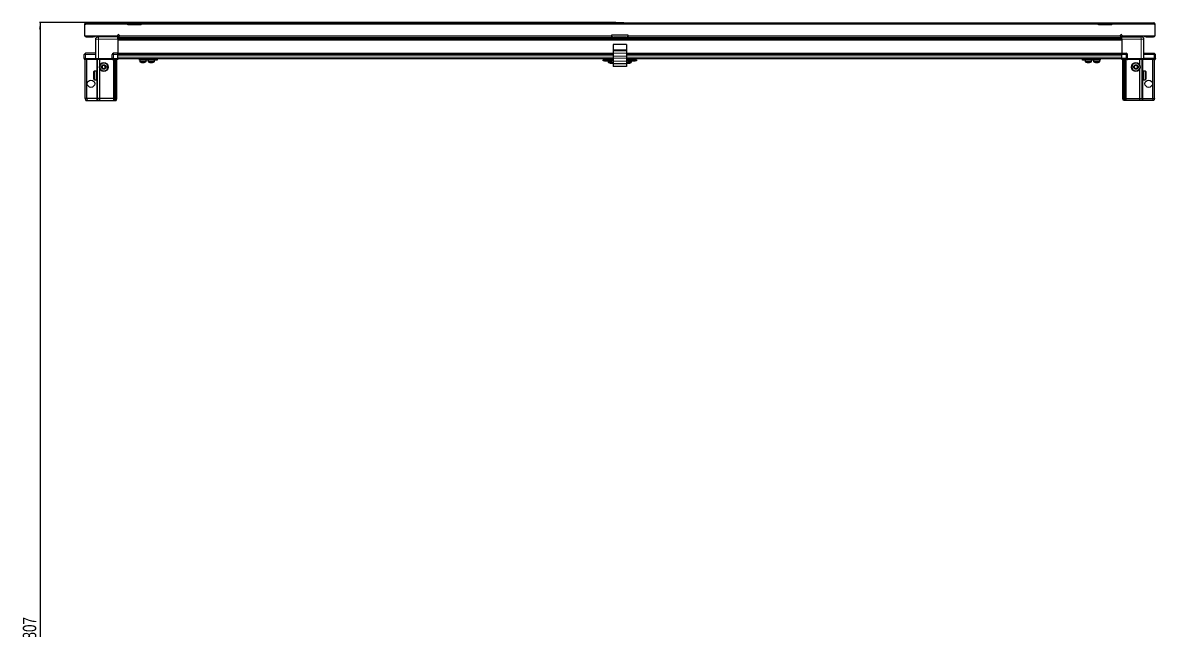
# Model space of a CAD drawing. Header units: millimetres. Extents: x 1132 to 6862, y -937 to 1933.
# Drawn here: x 1220 to 2912, y -30 to 877 of the extents above; entities that cross this region are included whole.
import ezdxf

# ---------------------------------------------------------------- set-up
doc = ezdxf.new("R2010")
doc.units = ezdxf.units.MM
doc.layers.add('FORMAT', color=7, linetype='Continuous')
doc.styles.add('SLDTEXTSTYLE0', font='TXT', dxfattribs={"width": 0.75})
doc.dimstyles.new('SLDDIMSTYLE0', dxfattribs={"dimtxt": 20, "dimasz": 10, "dimexe": 0, "dimexo": 0.0625, "dimgap": 5, "dimtad": 2, "dimdec": 1, "dimrnd": 1e-09, "dimzin": 12, "dimdsep": 46, "dimtxsty": 'SLDTEXTSTYLE0', "dimsah": 1, "dimcen": 0.09, "dimadec": 0, "dimazin": 3, "dimtfac": 1, "dimtofl": 0, "dimtmove": 0, "dimatfit": 3, "dimfxl": 0, "dimfrac": 2, "dimtolj": 1, "dimtzin": 12, "dimarcsym": 0})

# ---------------------------------------------------------------- blocks, each defined once
blk = doc.blocks.new('_D_9')
at = {"layer": 'FORMAT'}
for p, q in [((2106.7, 877), (1245.5, 877)), ((1246.5, 877), (1246.5, -930)), ((1315.1, -930), (1245.5, -930))]:
    blk.add_line(p, q, dxfattribs=at)
for points in [[(1246.5, 877), (1244.9, 867), (1248, 867)], [(1246.5, -930), (1248, -920), (1244.9, -920)]]:
    blk.add_solid(points, dxfattribs=at)
at = {"layer": 'FORMAT', "insert": (1220.7, -56.1), "char_height": 20, "attachment_point": 1, "rotation": 90, "style": 'SLDTEXTSTYLE0'}
blk.add_mtext('1807', dxfattribs=at)

msp = doc.modelspace()

# ---------------------------------------------------------------- linework, layer by layer
at = {"color": 7, "linetype": 'Continuous', "lineweight": 25}
for p, q in [((1313.99, 874.58), (1312.99, 874.58)), ((1312.99, 874.58), (1312.99, 873.68)), ((1312.99, 873.68), (1312.99, 857.18)), ((1313.99, 873.68), (1312.99, 873.68)), ((1313.99, 874.58), (1313.99, 873.68)), ((1314.59, 876.68), (1377.49, 876.68)), ((1377.49, 874.58), (1377.49, 876.68)), ((1377.49, 876.68), (1387.49, 876.68)), ((1387.49, 875.18), (1377.49, 875.18)), ((1377.49, 873.68), (1377.49, 874.58)), ((1397.49, 873.68), (1377.49, 873.68)), ((1387.49, 876.68), (1397.49, 876.68)), ((1397.49, 875.18), (1387.49, 875.18)), ((1397.49, 876.68), (1397.49, 874.58)), ((1397.49, 876.68), (2827.49, 876.68)), ((1397.49, 873.68), (1397.49, 874.58)), ((2106.7, 876.98), (2106.7, 876.68)), ((2106.7, 876.98), (2118.27, 876.98)), ((2118.27, 876.68), (2118.27, 876.98)), ((2827.49, 874.58), (2827.49, 876.68)), ((2827.49, 876.68), (2837.49, 876.68)), ((2837.49, 875.18), (2827.49, 875.18)), ((2827.49, 873.68), (2827.49, 874.58)), ((2847.49, 873.68), (2827.49, 873.68)), ((2837.49, 876.68), (2847.49, 876.68)), ((2847.49, 875.18), (2837.49, 875.18)), ((2847.49, 876.68), (2910.39, 876.68)), ((2847.49, 876.68), (2847.49, 874.58)), ((2847.49, 873.68), (2847.49, 874.58)), ((2910.99, 874.58), (2910.99, 873.68)), ((2910.99, 874.58), (2911.99, 874.58)), ((2911.99, 873.68), (2910.99, 873.68)), ((2911.99, 873.68), (2911.99, 874.58)), ((2911.99, 857.18), (2911.99, 873.68)), ((1312.99, 857.18), (1362.49, 857.18)), ((1315.09, 855.68), (1325.99, 855.68)), ((1327.99, 855.68), (1325.99, 855.68)), ((1327.99, 857.18), (1327.99, 855.68)), ((1329.49, 823.18), (1329.49, 852.18)), ((1333.24, 857.18), (1333.24, 855.68)), ((1362.49, 855.68), (1333.49, 855.68)), ((1359.74, 855.68), (1359.74, 857.18)), ((1362.49, 857.18), (1362.49, 858.03)), ((1362.49, 857.18), (1362.49, 855.68)), ((1362.49, 855.03), (1386.37, 855.03)), ((2862.49, 853.24), (1362.49, 853.24)), ((2862.49, 853.2), (1362.49, 853.2)), ((1362.49, 852.18), (1362.49, 831.18)), ((1364.49, 858.03), (1364.49, 857.28)), ((1364.49, 855.18), (1364.49, 857.28)), ((1364.49, 855.18), (2099.99, 855.18)), ((1380.99, 855.18), (1380.99, 855.03)), ((1381.15, 855.18), (1381.15, 855.03)), ((1381.36, 855.18), (1381.36, 855.03)), ((1381.91, 855.18), (1381.91, 855.03)), ((1382.32, 855.18), (1382.32, 855.03)), ((1383.21, 855.18), (1383.21, 855.03)), ((1383.79, 855.18), (1383.79, 855.03)), ((1384.93, 855.18), (1384.93, 855.03)), ((1385.63, 855.18), (1385.63, 855.03)), ((1386.37, 855.03), (1386.91, 855.03)), ((1386.91, 855.18), (1386.91, 855.03)), ((1386.91, 855.03), (1387.64, 855.03)), ((1386.91, 855.03), (1386.91, 855.03)), ((1387.09, 855.18), (1387.09, 855.03)), ((1387.59, 855.18), (1387.59, 855.03)), ((1387.64, 855.18), (1387.64, 855.03)), ((1387.64, 855.03), (1388.61, 855.03)), ((1387.64, 855.03), (1387.64, 855.03)), ((1388.61, 855.03), (2836.37, 855.03)), ((1388.93, 855.18), (1388.93, 855.03)), ((1388.95, 855.18), (1388.95, 855.03)), ((1389.64, 855.18), (1389.64, 855.03)), ((1390.82, 855.18), (1390.82, 855.03)), ((1391.43, 855.18), (1391.43, 855.03)), ((1392.38, 855.18), (1392.38, 855.03)), ((1392.84, 855.18), (1392.84, 855.03)), ((1393.47, 855.18), (1393.47, 855.03)), ((1393.72, 855.18), (1393.72, 855.03)), ((1393.96, 855.18), (1393.96, 855.03)), ((1393.99, 855.18), (1393.99, 855.03)), ((2124.99, 858.18), (2099.99, 858.18)), ((2099.99, 858.18), (2099.99, 857.28)), ((2099.99, 857.28), (2099.99, 855.18)), ((2121.99, 855.18), (2102.99, 855.18)), ((2124.99, 857.28), (2124.99, 858.18)), ((2124.99, 855.18), (2124.99, 857.28)), ((2124.99, 855.18), (2860.49, 855.18)), ((2830.99, 855.18), (2830.99, 855.03)), ((2831.1, 855.18), (2831.1, 855.03)), ((2831.28, 855.18), (2831.28, 855.03)), ((2831.79, 855.18), (2831.79, 855.03)), ((2832.18, 855.18), (2832.18, 855.03)), ((2833.04, 855.18), (2833.04, 855.03)), ((2833.6, 855.18), (2833.6, 855.03)), ((2834.72, 855.18), (2834.72, 855.03)), ((2835.4, 855.18), (2835.4, 855.03)), ((2836.37, 855.03), (2836.67, 855.03)), ((2836.67, 855.18), (2836.67, 855.03)), ((2836.67, 855.03), (2837.41, 855.03)), ((2836.67, 855.03), (2836.67, 855.03)), ((2836.93, 855.18), (2836.93, 855.03)), ((2837.41, 855.18), (2837.41, 855.03)), ((2837.41, 855.03), (2838.7, 855.03)), ((2838.61, 855.03), (2862.49, 855.03)), ((2838.7, 855.18), (2838.7, 855.03)), ((2838.79, 855.18), (2838.79, 855.03)), ((2839.42, 855.18), (2839.42, 855.03)), ((2840.62, 855.18), (2840.62, 855.03)), ((2841.24, 855.18), (2841.24, 855.03)), ((2842.22, 855.18), (2842.22, 855.03)), ((2842.7, 855.18), (2842.7, 855.03)), ((2843.37, 855.18), (2843.37, 855.03)), ((2843.64, 855.18), (2843.64, 855.03)), ((2843.94, 855.18), (2843.94, 855.03)), ((2843.99, 855.03), (2843.99, 855.18)), ((2843.99, 855.18), (2843.99, 855.03)), ((2860.49, 857.28), (2860.49, 858.03)), ((2860.49, 857.28), (2860.49, 855.18)), ((2862.49, 858.03), (2862.49, 857.18)), ((2862.49, 857.18), (2911.99, 857.18)), ((2862.49, 857.18), (2862.49, 855.68)), ((2862.49, 855.68), (2891.49, 855.68)), ((2862.49, 852.18), (2862.49, 831.18)), ((2865.24, 857.18), (2865.24, 855.68)), ((2891.74, 855.68), (2891.74, 857.18)), ((2895.49, 823.18), (2895.49, 852.18)), ((2896.99, 855.68), (2896.99, 857.18)), ((2898.99, 855.68), (2896.99, 855.68)), ((2898.99, 855.68), (2909.89, 855.68)), ((1312.49, 823.18), (1312.49, 829.18)), ((1329.49, 831.18), (1314.49, 831.18)), ((1353.99, 823.18), (1353.99, 829.18)), ((1362.49, 831.18), (1355.99, 831.18)), ((1362.49, 829.18), (1362.49, 831.18)), ((1362.49, 830.53), (2102.49, 830.53)), ((1362.49, 823.18), (1362.49, 829.18)), ((2122.49, 844.13), (2102.49, 844.13)), ((2102.49, 844.13), (2102.49, 836.4)), ((2102.49, 836.4), (2102.49, 834.96)), ((2102.49, 834.96), (2102.49, 831.19)), ((2102.49, 831.19), (2102.49, 826.86)), ((2122.49, 844.13), (2122.49, 836.4)), ((2122.49, 836.4), (2122.49, 834.96)), ((2122.49, 834.96), (2122.49, 831.19)), ((2122.49, 831.19), (2122.49, 826.86)), ((2122.49, 830.53), (2862.49, 830.53)), ((2862.49, 831.18), (2868.99, 831.18)), ((2862.49, 829.18), (2862.49, 831.18)), ((2862.49, 823.18), (2862.49, 829.18)), ((2870.99, 823.18), (2870.99, 829.18)), ((2895.49, 831.18), (2910.49, 831.18)), ((2912.49, 823.18), (2912.49, 829.18)), ((1312.49, 823.18), (1312.49, 822.85)), ((1312.49, 823.18), (1312.49, 823.18)), ((1312.49, 823.18), (1312.49, 822.85)), ((1314.49, 823.18), (1312.49, 823.18)), ((1312.49, 822.85), (1312.99, 821.98)), ((1312.49, 822.85), (1312.99, 821.98)), ((1312.99, 821.98), (1314.49, 821.98)), ((1313.99, 763.68), (1313.99, 821.98)), ((1314.49, 823.18), (1329.29, 823.18)), ((1329.29, 821.98), (1314.49, 821.98)), ((1316.49, 763.68), (1316.49, 821.98)), ((1329.29, 823.18), (1329.49, 823.18)), ((1329.49, 821.98), (1329.29, 821.98)), ((1329.49, 823.18), (1329.49, 821.98)), ((1329.49, 823.18), (1333.49, 823.18)), ((1333.49, 821.98), (1329.49, 821.98)), ((1331.99, 763.68), (1331.99, 821.98)), ((1333.49, 823.18), (1353.79, 823.18)), ((1353.79, 821.98), (1333.49, 821.98)), ((1335.49, 813.18), (1335.49, 821.98)), ((1353.79, 823.18), (1353.99, 823.18)), ((1353.99, 821.98), (1353.79, 821.98)), ((1353.99, 823.18), (1353.99, 821.98)), ((1355.99, 823.18), (1353.99, 823.18)), ((1353.99, 823.18), (1355.99, 823.18)), ((1353.99, 821.98), (1354.67, 821.98)), ((1362.49, 821.98), (1354.67, 821.98)), ((1355.99, 823.18), (1362.49, 823.18)), ((1355.99, 822.85), (1362.49, 822.85)), ((1356.99, 763.68), (1356.99, 821.98)), ((1357.99, 763.68), (1357.99, 821.98)), ((1359.49, 763.68), (1359.49, 821.98)), ((1360.99, 763.68), (1360.99, 821.98)), ((1362.49, 823.33), (2102.49, 823.33)), ((1362.49, 823.18), (1362.49, 822.85)), ((1362.49, 822.85), (1362.49, 821.98)), ((1394.94, 820.83), (1394.94, 823.33)), ((1397.94, 820.83), (1394.94, 820.83)), ((1395.29, 820.83), (1395.29, 818.92)), ((1397.94, 823.33), (1397.94, 820.83)), ((1418.14, 820.83), (1397.94, 820.83)), ((1404.79, 818.92), (1404.79, 820.83)), ((1407.74, 820.83), (1407.74, 818.92)), ((1407.79, 820.83), (1407.79, 818.92)), ((1417.29, 818.92), (1417.29, 820.83)), ((1418.14, 820.83), (1418.14, 823.33)), ((1421.14, 820.83), (1418.14, 820.83)), ((1421.14, 823.33), (1421.14, 820.83)), ((2087.49, 819.83), (2087.49, 821.33)), ((2087.49, 821.33), (2089.49, 821.33)), ((2089.49, 819.83), (2087.49, 819.83)), ((2089.49, 821.33), (2089.49, 819.83)), ((2089.49, 821.33), (2100.74, 821.33)), ((2089.49, 819.83), (2100.74, 819.83)), ((2095.24, 819.83), (2095.24, 817.92)), ((2097.49, 823.33), (2097.49, 821.33)), ((2100.74, 819.83), (2100.74, 821.33)), ((2100.74, 821.33), (2102.49, 821.33)), ((2102.49, 819.83), (2100.74, 819.83)), ((2102.49, 826.86), (2102.49, 823.64)), ((2102.49, 823.64), (2102.49, 819.31)), ((2102.49, 819.31), (2102.49, 815.33)), ((2122.49, 815.33), (2102.49, 815.33)), ((2102.49, 815.33), (2102.49, 811.33)), ((2122.49, 826.86), (2122.49, 823.64)), ((2122.49, 823.64), (2122.49, 819.31)), ((2122.49, 823.33), (2862.49, 823.33)), ((2122.49, 821.33), (2124.24, 821.33)), ((2124.24, 819.83), (2122.49, 819.83)), ((2122.49, 819.31), (2122.49, 815.33)), ((2122.49, 816.53), (2122.74, 816.45)), ((2122.49, 815.33), (2122.49, 811.33)), ((2124.24, 821.33), (2124.24, 819.83)), ((2124.24, 821.33), (2135.49, 821.33)), ((2124.24, 819.83), (2135.49, 819.83)), ((2127.49, 821.33), (2127.49, 823.33)), ((2129.74, 817.92), (2129.74, 819.83)), ((2135.49, 819.83), (2135.49, 821.33)), ((2135.49, 821.33), (2137.49, 821.33)), ((2137.49, 819.83), (2135.49, 819.83)), ((2137.49, 821.33), (2137.49, 819.83)), ((2803.84, 820.83), (2803.84, 823.33)), ((2806.84, 820.83), (2803.84, 820.83)), ((2806.84, 823.33), (2806.84, 820.83)), ((2827.04, 820.83), (2806.84, 820.83)), ((2807.69, 820.83), (2807.69, 818.92)), ((2817.19, 818.92), (2817.19, 820.83)), ((2817.24, 818.92), (2817.24, 820.83)), ((2820.19, 820.83), (2820.19, 818.92)), ((2827.04, 820.83), (2827.04, 823.33)), ((2830.04, 820.83), (2827.04, 820.83)), ((2829.69, 818.92), (2829.69, 820.83)), ((2830.04, 823.33), (2830.04, 820.83)), ((2862.49, 823.18), (2868.99, 823.18)), ((2862.49, 823.18), (2862.49, 822.85)), ((2862.49, 823.18), (2862.49, 823.18)), ((2868.99, 823.18), (2862.49, 823.18)), ((2862.49, 821.98), (2862.49, 822.85)), ((2862.49, 822.85), (2862.49, 822.85)), ((2862.49, 822.85), (2868.99, 822.85)), ((2870.31, 821.98), (2862.49, 821.98)), ((2863.99, 763.68), (2863.99, 821.98)), ((2865.49, 763.68), (2865.49, 821.98)), ((2866.99, 763.68), (2866.99, 821.98)), ((2867.99, 763.68), (2867.99, 821.98)), ((2870.99, 823.18), (2868.99, 823.18)), ((2870.31, 821.98), (2870.99, 821.98)), ((2870.99, 823.18), (2870.99, 821.98)), ((2870.99, 823.18), (2871.19, 823.18)), ((2871.19, 821.98), (2870.99, 821.98)), ((2871.19, 823.18), (2891.49, 823.18)), ((2891.49, 821.98), (2871.19, 821.98)), ((2889.49, 813.18), (2889.49, 821.98)), ((2891.49, 823.18), (2895.49, 823.18)), ((2895.49, 821.98), (2891.49, 821.98)), ((2892.99, 763.68), (2892.99, 821.98)), ((2895.49, 823.18), (2895.49, 821.98)), ((2895.49, 823.18), (2895.69, 823.18)), ((2895.69, 821.98), (2895.49, 821.98)), ((2895.69, 823.18), (2910.49, 823.18)), ((2910.49, 823.18), (2895.69, 823.18)), ((2910.49, 821.98), (2895.69, 821.98)), ((2908.49, 763.68), (2908.49, 821.98)), ((2912.49, 823.18), (2910.49, 823.18)), ((2910.49, 821.98), (2911.99, 821.98)), ((2910.99, 763.68), (2910.99, 821.98)), ((2911.99, 821.98), (2912.49, 822.85)), ((2912.49, 823.18), (2912.49, 822.85)), ((1326.79, 792.48), (1326.79, 803.88)), ((1330.49, 804.68), (1327.59, 804.68)), ((1329.99, 804.59), (1330.49, 804.59)), ((1329.99, 804.59), (1329.99, 804.42)), ((1329.99, 804.42), (1330.49, 804.42)), ((1329.99, 803.93), (1330.49, 803.93)), ((1329.99, 803.93), (1329.99, 803.55)), ((1329.99, 803.55), (1330.49, 803.55)), ((1329.99, 802.72), (1330.49, 802.72)), ((1329.99, 802.72), (1329.99, 802.16)), ((1329.99, 802.16), (1330.49, 802.16)), ((1329.99, 801.06), (1330.49, 801.06)), ((1329.99, 801.06), (1329.99, 800.38)), ((1329.99, 800.38), (1330.49, 800.38)), ((1329.99, 799.11), (1330.49, 799.11)), ((1329.99, 799.11), (1329.99, 798.38)), ((1329.99, 798.81), (1330.49, 798.81)), ((1329.99, 798.38), (1330.49, 798.38)), ((1329.99, 797.08), (1330.49, 797.08)), ((1329.99, 797.08), (1329.99, 796.36)), ((1329.99, 796.95), (1330.49, 796.95)), ((1329.99, 796.36), (1330.49, 796.36)), ((1330.49, 804.59), (1330.49, 804.68)), ((1330.49, 804.42), (1330.49, 804.59)), ((1330.49, 803.93), (1330.49, 804.42)), ((1330.49, 803.55), (1330.49, 803.93)), ((1330.49, 802.72), (1330.49, 803.55)), ((1330.49, 802.16), (1330.49, 802.72)), ((1330.59, 802.58), (1330.49, 802.58)), ((1330.49, 801.06), (1330.49, 802.16)), ((1330.49, 800.38), (1330.49, 801.06)), ((1330.49, 799.11), (1330.49, 800.38)), ((1330.49, 798.81), (1330.49, 799.11)), ((1330.49, 797.08), (1330.49, 798.38)), ((1330.49, 796.36), (1330.49, 796.95)), ((1330.49, 795.15), (1330.49, 796.36)), ((1330.59, 801.07), (1330.59, 802.58)), ((1330.59, 793.78), (1330.59, 801.07)), ((1331.47, 801.49), (1330.99, 802.18)), ((1330.99, 794.18), (1330.99, 802.18)), ((1331.96, 802.18), (1331.47, 801.49)), ((1331.47, 794.87), (1331.47, 801.49)), ((1331.99, 802.18), (1331.96, 802.18)), ((1331.96, 794.18), (1331.96, 802.18)), ((1335.49, 763.68), (1335.49, 808.18)), ((2122.49, 811.33), (2102.49, 811.33)), ((2889.49, 763.68), (2889.49, 808.18)), ((2893.02, 802.18), (2892.99, 802.18)), ((2893.5, 801.49), (2893.02, 802.18)), ((2893.02, 802.18), (2893.02, 801.14)), ((2893.02, 801.14), (2893.02, 794.18)), ((2893.99, 802.18), (2893.5, 801.49)), ((2893.5, 801.49), (2893.5, 800.63)), ((2893.5, 800.63), (2893.5, 794.87)), ((2893.99, 802.18), (2893.99, 801.14)), ((2893.99, 801.14), (2893.99, 794.18)), ((2894.49, 802.58), (2894.39, 802.58)), ((2894.39, 802.58), (2894.39, 793.78)), ((2897.39, 804.68), (2894.49, 804.68)), ((2894.49, 804.68), (2894.49, 804.67)), ((2894.99, 804.67), (2894.49, 804.67)), ((2894.49, 804.67), (2894.49, 804.59)), ((2894.49, 804.59), (2894.49, 804.25)), ((2894.99, 804.59), (2894.49, 804.59)), ((2894.99, 804.25), (2894.49, 804.25)), ((2894.49, 804.25), (2894.49, 803.94)), ((2894.49, 803.94), (2894.49, 803.23)), ((2894.99, 803.94), (2894.49, 803.94)), ((2894.99, 803.23), (2894.49, 803.23)), ((2894.49, 803.23), (2894.49, 802.73)), ((2894.49, 802.73), (2894.49, 801.71)), ((2894.99, 802.73), (2894.49, 802.73)), ((2894.99, 801.71), (2894.49, 801.71)), ((2894.49, 801.71), (2894.49, 801.07)), ((2894.49, 801.07), (2894.49, 799.86)), ((2894.99, 801.07), (2894.49, 801.07)), ((2894.99, 799.86), (2894.49, 799.86)), ((2894.49, 799.86), (2894.49, 799.31)), ((2894.99, 799.31), (2894.49, 799.31)), ((2894.49, 799.13), (2894.49, 797.83)), ((2894.99, 799.13), (2894.49, 799.13)), ((2894.99, 797.83), (2894.49, 797.83)), ((2894.99, 797.45), (2894.49, 797.45)), ((2894.49, 797.45), (2894.49, 797.1)), ((2894.99, 797.1), (2894.49, 797.1)), ((2894.49, 797.1), (2894.49, 795.84)), ((2894.99, 795.84), (2894.49, 795.84)), ((2894.49, 795.84), (2894.49, 795.17)), ((2894.99, 804.59), (2894.99, 804.67)), ((2894.99, 803.94), (2894.99, 804.25)), ((2894.99, 802.73), (2894.99, 803.23)), ((2894.99, 801.07), (2894.99, 801.71)), ((2894.99, 799.13), (2894.99, 799.86)), ((2894.99, 797.1), (2894.99, 797.83)), ((2894.99, 795.17), (2894.99, 795.84)), ((2898.19, 803.88), (2898.19, 802.39)), ((2898.19, 802.39), (2898.19, 792.48)), ((1327.59, 791.68), (1330.49, 791.68)), ((1329.99, 795.15), (1330.49, 795.15)), ((1329.99, 795.15), (1329.99, 794.52)), ((1329.99, 794.52), (1330.49, 794.52)), ((1329.99, 793.52), (1330.49, 793.52)), ((1329.99, 793.52), (1329.99, 793.04)), ((1329.99, 793.04), (1330.49, 793.04)), ((1329.99, 792.35), (1330.49, 792.35)), ((1329.99, 792.35), (1329.99, 792.06)), ((1329.99, 792.06), (1330.49, 792.06)), ((1329.99, 791.75), (1330.49, 791.75)), ((1329.99, 791.75), (1329.99, 791.68)), ((1329.99, 791.68), (1330.49, 791.68)), ((1330.49, 794.52), (1330.49, 795.15)), ((1330.49, 793.52), (1330.49, 794.52)), ((1330.49, 793.78), (1330.59, 793.78)), ((1330.49, 793.04), (1330.49, 793.52)), ((1330.49, 792.35), (1330.49, 793.04)), ((1330.49, 792.06), (1330.49, 792.35)), ((1330.49, 791.75), (1330.49, 792.06)), ((1330.49, 791.68), (1330.49, 791.75)), ((1330.49, 791.68), (1330.49, 791.68)), ((1330.99, 794.18), (1331.47, 794.87)), ((1331.47, 794.87), (1331.96, 794.18)), ((1331.96, 794.18), (1331.99, 794.18)), ((2892.99, 794.18), (2893.02, 794.18)), ((2893.02, 794.18), (2893.5, 794.87)), ((2893.5, 794.87), (2893.99, 794.18)), ((2894.39, 793.78), (2894.49, 793.78)), ((2894.49, 795.17), (2894.49, 794.08)), ((2894.99, 795.17), (2894.49, 795.17)), ((2894.99, 794.08), (2894.49, 794.08)), ((2894.49, 794.08), (2894.49, 793.54)), ((2894.49, 793.54), (2894.49, 792.72)), ((2894.99, 793.54), (2894.49, 793.54)), ((2894.99, 792.72), (2894.49, 792.72)), ((2894.49, 792.72), (2894.49, 792.36)), ((2894.49, 792.36), (2894.49, 791.9)), ((2894.99, 792.36), (2894.49, 792.36)), ((2894.99, 791.9), (2894.49, 791.9)), ((2894.49, 791.9), (2894.49, 791.75)), ((2894.49, 791.75), (2894.49, 791.68)), ((2894.99, 791.75), (2894.49, 791.75)), ((2894.49, 791.68), (2897.39, 791.68)), ((2894.99, 793.54), (2894.99, 794.08)), ((2894.99, 792.36), (2894.99, 792.72)), ((2894.99, 791.75), (2894.99, 791.9)), ((1313.99, 763.68), (1314.79, 760.68)), ((1316.49, 763.68), (1313.99, 763.68)), ((1330.99, 763.68), (1316.49, 763.68)), ((1316.49, 763.68), (1316.64, 760.68)), ((1331.99, 763.68), (1330.99, 763.68)), ((1335.49, 763.68), (1331.99, 763.68)), ((1331.99, 763.68), (1332.79, 760.68)), ((1355.99, 763.68), (1335.49, 763.68)), ((1335.82, 760.68), (1335.49, 763.68)), ((1356.99, 763.68), (1355.99, 763.68)), ((1357.99, 763.68), (1356.99, 763.68)), ((1357.79, 760.68), (1356.99, 763.68)), ((1359.49, 763.68), (1357.99, 763.68)), ((1358.53, 760.68), (1357.99, 763.68)), ((1359.03, 760.68), (1359.49, 763.68)), ((1360.99, 763.68), (1359.49, 763.68)), ((1360.18, 760.68), (1360.99, 763.68)), ((2863.99, 763.68), (2865.49, 763.68)), ((2864.79, 760.68), (2863.99, 763.68)), ((2865.49, 763.68), (2866.99, 763.68)), ((2865.94, 760.68), (2865.49, 763.68)), ((2866.44, 760.68), (2866.99, 763.68)), ((2866.99, 763.68), (2867.99, 763.68)), ((2867.18, 760.68), (2867.99, 763.68)), ((2867.99, 763.68), (2868.99, 763.68)), ((2868.99, 763.68), (2889.49, 763.68)), ((2889.16, 760.68), (2889.49, 763.68)), ((2889.49, 763.68), (2892.99, 763.68)), ((2892.99, 763.68), (2892.18, 760.68)), ((2892.99, 763.68), (2893.99, 763.68)), ((2893.99, 763.68), (2908.49, 763.68)), ((2908.49, 763.68), (2908.33, 760.68)), ((2908.49, 763.68), (2910.99, 763.68)), ((2910.99, 763.68), (2910.18, 760.68)), ((1314.79, 760.68), (1316.64, 760.68)), ((1316.64, 760.68), (1330.99, 760.68)), ((1330.99, 760.68), (1332.79, 760.68)), ((1332.79, 760.68), (1335.82, 760.68)), ((1335.82, 760.68), (1355.99, 760.68)), ((1355.99, 760.68), (1357.79, 760.68)), ((1357.79, 760.68), (1358.53, 760.68)), ((1358.53, 760.68), (1359.03, 760.68)), ((1359.03, 760.68), (1360.18, 760.68)), ((2865.94, 760.68), (2864.79, 760.68)), ((2866.44, 760.68), (2865.94, 760.68)), ((2867.18, 760.68), (2866.44, 760.68)), ((2868.99, 760.68), (2867.18, 760.68)), ((2889.16, 760.68), (2868.99, 760.68)), ((2892.18, 760.68), (2889.16, 760.68)), ((2893.99, 760.68), (2892.18, 760.68)), ((2908.33, 760.68), (2893.99, 760.68)), ((2910.18, 760.68), (2908.33, 760.68))]:
    msp.add_line(p, q, dxfattribs=at)
at = {"color": 8, "linetype": 'Continuous', "lineweight": 18}
for p, q in [((1377.49, 874.58), (1313.99, 874.58)), ((1387.49, 875.18), (1387.49, 876.68)), ((2827.49, 874.58), (1397.49, 874.58)), ((2837.49, 876.68), (2837.49, 875.18)), ((2910.99, 874.58), (2847.49, 874.58)), ((1315.09, 857.18), (1315.09, 855.68)), ((1325.99, 855.68), (1325.99, 857.18)), ((1333.49, 852.18), (1362.49, 852.18)), ((1333.49, 823.18), (1333.49, 852.18)), ((1362.49, 855.68), (1364.49, 855.68)), ((2862.49, 854.44), (1362.49, 854.44)), ((1362.49, 852), (2862.49, 852)), ((2862.49, 850.58), (1362.49, 850.58)), ((1364.49, 857.28), (2099.99, 857.28)), ((2099.99, 855.68), (2101.33, 855.68)), ((2123.65, 855.68), (2124.99, 855.68)), ((2124.99, 857.28), (2860.49, 857.28)), ((2860.49, 855.68), (2862.49, 855.68)), ((2891.49, 852.18), (2862.49, 852.18)), ((2891.49, 823.18), (2891.49, 852.18)), ((2898.99, 857.18), (2898.99, 855.68)), ((2909.89, 857.18), (2909.89, 855.68)), ((1312.49, 829.18), (1314.49, 829.18)), ((1314.49, 831.18), (1314.49, 829.18)), ((1314.49, 829.18), (1329.49, 829.18)), ((1314.49, 823.18), (1314.49, 829.18)), ((1353.99, 829.18), (1355.99, 829.18)), ((1355.99, 829.18), (1355.99, 831.18)), ((1355.99, 829.18), (1362.49, 829.18)), ((1355.99, 823.18), (1355.99, 829.18)), ((1362.49, 831.18), (2102.49, 831.18)), ((2122.49, 836.4), (2102.49, 836.4)), ((2122.49, 834.96), (2102.49, 834.96)), ((2122.49, 831.19), (2102.49, 831.19)), ((2122.49, 831.18), (2862.49, 831.18)), ((2868.99, 829.18), (2862.49, 829.18)), ((2868.99, 829.18), (2868.99, 831.18)), ((2868.99, 823.18), (2868.99, 829.18)), ((2870.99, 829.18), (2868.99, 829.18)), ((2910.49, 829.18), (2895.49, 829.18)), ((2910.49, 831.18), (2910.49, 829.18)), ((2910.49, 823.18), (2910.49, 829.18)), ((2912.49, 829.18), (2910.49, 829.18)), ((1314.49, 823.18), (1314.49, 821.98)), ((1329.29, 821.98), (1329.29, 823.18)), ((1330.99, 802.18), (1330.99, 821.98)), ((1333.49, 823.18), (1333.49, 821.98)), ((1353.79, 821.98), (1353.79, 823.18)), ((1355.99, 823.18), (1355.99, 822.85)), ((1355.99, 763.68), (1355.99, 821.98)), ((1362.49, 828.53), (2102.49, 828.53)), ((1362.49, 825.33), (2102.49, 825.33)), ((1404.79, 818.92), (1395.29, 818.92)), ((1404.59, 818.55), (1395.48, 818.55)), ((1407.79, 818.92), (1407.74, 818.92)), ((1417.29, 818.92), (1407.79, 818.92)), ((1407.98, 818.55), (1407.93, 818.55)), ((1417.09, 818.55), (1407.98, 818.55)), ((2102.49, 817.92), (2095.24, 817.92)), ((2102.49, 817.55), (2095.43, 817.55)), ((2122.49, 826.86), (2102.49, 826.86)), ((2122.49, 823.64), (2102.49, 823.64)), ((2122.49, 819.31), (2102.49, 819.31)), ((2122.49, 828.53), (2862.49, 828.53)), ((2122.49, 825.33), (2862.49, 825.33)), ((2129.74, 817.92), (2122.49, 817.92)), ((2129.54, 817.55), (2122.49, 817.55)), ((2809.9, 818.92), (2807.69, 818.92)), ((2810, 818.55), (2807.88, 818.55)), ((2817.19, 818.92), (2809.9, 818.92)), ((2816.99, 818.55), (2810, 818.55)), ((2817.04, 818.55), (2816.99, 818.55)), ((2817.24, 818.92), (2817.19, 818.92)), ((2827.69, 818.92), (2820.19, 818.92)), ((2827.58, 818.55), (2820.38, 818.55)), ((2829.49, 818.55), (2827.58, 818.55)), ((2829.69, 818.92), (2827.69, 818.92)), ((2862.49, 823.18), (2862.49, 822.85)), ((2868.99, 823.18), (2868.99, 822.85)), ((2868.99, 763.68), (2868.99, 821.98)), ((2871.19, 823.18), (2871.19, 821.98)), ((2891.49, 823.18), (2891.49, 821.98)), ((2893.99, 802.18), (2893.99, 821.98)), ((2895.69, 823.18), (2895.69, 821.98)), ((2910.49, 823.18), (2910.49, 821.98)), ((1327.59, 791.68), (1327.59, 804.68)), ((2897.39, 804.68), (2897.39, 802.99)), ((2897.39, 802.99), (2897.39, 791.68)), ((1330.99, 763.68), (1330.99, 794.18)), ((2893.99, 763.68), (2893.99, 794.18)), ((1330.99, 763.68), (1330.99, 760.68)), ((1355.99, 760.68), (1355.99, 763.68)), ((2868.99, 760.68), (2868.99, 763.68)), ((2893.99, 763.68), (2893.99, 760.68))]:
    msp.add_line(p, q, dxfattribs=at)
at = {"color": 7, "linetype": 'Continuous', "lineweight": 25}
for centre, radius in [((1341.49, 810.68), 6.5), ((1341.49, 810.68), 3.46), ((2883.49, 810.68), 6.5), ((2883.49, 810.68), 3.46), ((1322.49, 785.68), 5.5), ((2902.49, 785.68), 5.5)]:
    msp.add_circle(centre, radius, dxfattribs=at)
at = {"color": 8, "linetype": 'Continuous', "lineweight": 18}
for centre in [(1341.49, 810.68), (2883.49, 810.68)]:
    msp.add_circle(centre, 5.7, dxfattribs=at)
at = {"color": 7, "linetype": 'Continuous', "lineweight": 25}
for centre, radius, start, end in [((1315.09, 857.78), 2.1, 196.60155, 270), ((1363.49, 858.03), 1, 0, 180), ((2102.99, 858.18), 3, 180, 270), ((2121.99, 858.18), 3, 270, 360), ((2861.49, 858.03), 1, 0, 180), ((2909.89, 857.78), 2.1, 270, 343.39845), ((1314.49, 829.18), 2, 90, 180), ((1355.99, 829.18), 2, 90, 180), ((2868.99, 829.18), 2, 0, 90), ((2910.49, 829.18), 2, 0, 90), ((1341.49, 810.68), 2.5, 134.92207, 194.92207), ((1341.49, 810.68), 2.5, 74.92207, 134.92207), ((1341.49, 810.68), 2.5, 14.92207, 74.92207), ((1395.74, 818.92), 0.45, 180, 235.28209), ((1400.04, 825.13), 8, 235.28209, 258.9392), ((1400.04, 825.13), 8, 281.00757, 304.71791), ((1404.34, 818.92), 0.45, 304.71791, 0), ((1408.19, 818.92), 0.45, 180, 235.28209), ((1408.24, 818.92), 0.45, 180, 235.28209), ((1412.49, 825.13), 8, 235.28209, 256.54113), ((1412.54, 825.13), 8, 235.28209, 259.06255), ((1412.54, 825.13), 8, 280.87532, 304.71791), ((1416.84, 818.92), 0.45, 304.71791, 0), ((2095.69, 817.92), 0.45, 180, 235.28209), ((2099.99, 824.13), 8, 235.28209, 259.10263), ((2099.99, 824.13), 8, 280.79755, 288.20996), ((2124.99, 824.13), 8, 286.33055, 304.71791), ((2129.29, 817.92), 0.45, 304.71791, 0), ((2808.14, 818.92), 0.45, 180, 235.28209), ((2812.44, 825.13), 8, 235.28209, 259.05401), ((2812.44, 825.13), 8, 280.84597, 304.71791), ((2812.49, 825.13), 8, 280.92113, 304.71791), ((2816.74, 818.92), 0.45, 304.71791, 0), ((2816.79, 818.92), 0.45, 304.71791, 0), ((2820.64, 818.92), 0.45, 180, 235.28209), ((2824.94, 825.13), 8, 235.28209, 258.92302), ((2824.94, 825.13), 8, 280.93918, 304.71791), ((2829.24, 818.92), 0.45, 304.71791, 0), ((2883.49, 810.68), 2.5, 118.29497, 178.29497), ((2883.49, 810.68), 2.5, 58.29497, 118.29497), ((2883.49, 810.68), 2.5, 358.29497, 58.29497), ((1327.59, 803.88), 0.8, 90, 180), ((1330.99, 802.58), 0.4, 180, 270), ((1341.49, 810.68), 2.5, 194.92207, 254.92207), ((1341.49, 810.68), 2.5, 254.92207, 314.92207), ((1341.49, 810.68), 2.5, 314.92207, 14.92207), ((2883.49, 810.68), 2.5, 178.29497, 238.29497), ((2883.49, 810.68), 2.5, 238.29497, 298.29497), ((2883.49, 810.68), 2.5, 298.29497, 358.29497), ((2893.99, 802.58), 0.4, 270, 360), ((2897.39, 803.88), 0.8, 360, 90), ((1327.59, 792.48), 0.8, 180, 270), ((1330.99, 793.78), 0.4, 90, 180), ((2893.99, 793.78), 0.4, 0, 90), ((2897.39, 792.48), 0.8, 270, 0)]:
    msp.add_arc(centre, radius, start, end, dxfattribs=at)
for centre, start_param, end_param in [((1355.99, 819.38), 0, 0.7227342), ((2868.99, 819.38), 5.5604511, 6.2831853)]:
    msp.add_ellipse(centre, major_axis=(0, 3.46), ratio=0.5773503, start_param=start_param, end_param=end_param, dxfattribs=at)
for points, knots in [([(1314.58, 876.59), (1314.5, 876.58), (1314.18, 876.53), (1313.7, 876.2), (1313.23, 875.65), (1313.02, 875.07), (1313, 874.71), (1312.99, 874.58)], [0, 0, 0, 0, 0.0862, 0.3453145, 0.6044258, 0.863537, 1, 1, 1, 1]), ([(1313.99, 874.58), (1314.03, 874.83), (1314.12, 875.33), (1314.26, 875.97), (1314.39, 876.43), (1314.5, 876.65), (1314.57, 876.67), (1314.59, 876.68)], [0, 0, 0, 0, 0.2302553, 0.4485219, 0.6667858, 0.8850496, 1, 1, 1, 1]), ([(2911.99, 874.58), (2911.96, 874.83), (2911.91, 875.33), (2911.52, 875.96), (2910.96, 876.45), (2910.5, 876.58), (2910.26, 876.65)], [0, 0, 0, 0, 0.26016093, 0.50677599, 0.75338804, 1, 1, 1, 1]), ([(2910.39, 876.68), (2910.43, 876.65), (2910.52, 876.6), (2910.66, 876.21), (2910.79, 875.65), (2910.9, 875.07), (2910.97, 874.71), (2910.99, 874.58)], [0, 0, 0, 0, 0.2302553, 0.4485219, 0.6667858, 0.8850496, 1, 1, 1, 1]), ([(1329.49, 852.18), (1329.54, 852.62), (1329.61, 853.3), (1330.04, 854.11), (1330.5, 854.67), (1331.06, 855.12), (1331.87, 855.56), (1332.55, 855.63), (1332.99, 855.68)], [0, 0, 0, 0, 0.2394568, 0.3683607, 0.5, 0.6316393, 0.7605432, 1, 1, 1, 1]), ([(1333.49, 855.68), (1333.42, 855.68), (1333.29, 855.68), (1333.13, 855.68), (1333.01, 855.68), (1333, 855.68), (1332.99, 855.68)], [0, 0, 0, 0, 0.2493943, 0.5003335, 0.7501667, 1, 1, 1, 1]), ([(1362.49, 852.18), (1362.49, 852.57), (1362.49, 853.36), (1362.49, 854.41), (1362.49, 855.2), (1362.49, 855.62), (1362.49, 855.66), (1362.49, 855.68)], [0, 0, 0, 0, 0.2146939, 0.4293877, 0.6440816, 0.8587754, 1, 1, 1, 1]), ([(2862.49, 852.18), (2862.49, 852.57), (2862.49, 853.36), (2862.49, 854.41), (2862.49, 855.2), (2862.49, 855.62), (2862.49, 855.66), (2862.49, 855.68)], [0, 0, 0, 0, 0.2146939, 0.4293877, 0.6440816, 0.8587754, 1, 1, 1, 1]), ([(2891.49, 855.68), (2891.55, 855.68), (2891.69, 855.68), (2891.85, 855.68), (2891.97, 855.68), (2891.98, 855.68), (2891.99, 855.68)], [0, 0, 0, 0, 0.2493943, 0.5003335, 0.7501667, 1, 1, 1, 1]), ([(2895.49, 852.18), (2895.44, 852.62), (2895.37, 853.3), (2894.93, 854.11), (2894.48, 854.67), (2893.92, 855.12), (2893.11, 855.56), (2892.43, 855.63), (2891.99, 855.68)], [0, 0, 0, 0, 0.2394568, 0.3683607, 0.5, 0.6316393, 0.7605432, 1, 1, 1, 1]), ([(1338.7, 811.43), (1339.07, 811.79), (1339.75, 812.48), (1340.43, 813.15), (1340.75, 813.47)], [0, 0, 0, 0, 0.5346859, 1, 1, 1, 1]), ([(1340.75, 813.47), (1341.24, 813.33), (1342.17, 813.08), (1343.1, 812.83), (1343.53, 812.72)], [0, 0, 0, 0, 0.5346859, 1, 1, 1, 1]), ([(1343.53, 812.72), (1343.56, 812.6), (1343.72, 812.02), (1343.98, 811.06), (1344.19, 810.26), (1344.28, 809.93)], [0, 0, 0, 0, 0.13312467, 0.63709944, 1, 1, 1, 1]), ([(1398.54, 817.28), (1398.54, 817.27), (1398.54, 817.27), (1398.4, 817.3), (1398.22, 817.35), (1398.07, 817.41), (1398, 817.44), (1397.99, 817.45), (1397.99, 817.45), (1398, 817.45), (1398.02, 817.45), (1398.09, 817.43), (1398.38, 817.37), (1398.76, 817.29), (1399.17, 817.26), (1399.45, 817.29), (1399.6, 817.36), (1399.71, 817.43), (1399.78, 817.45), (1399.8, 817.45), (1399.83, 817.45), (1399.85, 817.45), (1399.89, 817.45), (1399.99, 817.41), (1400.15, 817.34), (1400.37, 817.29), (1400.67, 817.27), (1401.01, 817.29), (1401.32, 817.34), (1401.56, 817.39), (1401.68, 817.41), (1401.76, 817.43), (1401.81, 817.44), (1401.85, 817.45), (1401.86, 817.45), (1401.87, 817.45), (1401.87, 817.45)], [0, 0, 0, 0, 0.0260981, 0.0798373, 0.1372046, 0.1783571, 0.1990393, 0.2033396, 0.2076895, 0.2107229, 0.2145438, 0.2214795, 0.2486016, 0.3557772, 0.404897, 0.4544227, 0.54605, 0.5914038, 0.5971187, 0.6013251, 0.6043817, 0.6074438, 0.6119905, 0.6242286, 0.6785193, 0.7597502, 0.8043048, 0.8490258, 0.923625, 0.9513598, 0.9687075, 0.9799959, 0.9911421, 0.9954732, 0.998845, 1, 1, 1, 1]), ([(1401.87, 817.45), (1401.88, 817.45), (1401.88, 817.45), (1401.89, 817.44), (1401.84, 817.41), (1401.7, 817.34), (1401.56, 817.29), (1401.51, 817.27), (1401.55, 817.28), (1401.57, 817.28)], [0, 0, 0, 0, 0.0151829, 0.0365363, 0.0956997, 0.3601423, 0.6752387, 0.8745348, 1, 1, 1, 1]), ([(1411.02, 817.28), (1411.03, 817.27), (1411.05, 817.27), (1410.91, 817.32), (1410.75, 817.38), (1410.63, 817.44), (1410.63, 817.45), (1410.63, 817.45), (1410.65, 817.45), (1410.67, 817.45), (1410.76, 817.43), (1411.1, 817.35), (1411.52, 817.28), (1411.96, 817.27), (1412.18, 817.3), (1412.35, 817.35), (1412.47, 817.41), (1412.55, 817.44), (1412.6, 817.45), (1412.62, 817.45), (1412.64, 817.45), (1412.67, 817.45), (1412.73, 817.43), (1412.86, 817.37), (1413.01, 817.29), (1413.32, 817.26), (1413.7, 817.29), (1414.09, 817.36), (1414.39, 817.43), (1414.5, 817.45), (1414.52, 817.45), (1414.53, 817.45), (1414.54, 817.45), (1414.54, 817.45), (1414.48, 817.41), (1414.3, 817.35), (1414.1, 817.29), (1414.06, 817.28), (1414.05, 817.27)], [0, 0, 0, 0, 0.0283629, 0.0806823, 0.1383562, 0.1672924, 0.1709175, 0.1737955, 0.1766977, 0.1800498, 0.1863992, 0.2130773, 0.319019, 0.3539804, 0.3992833, 0.4476446, 0.4823368, 0.4997721, 0.5033973, 0.5070643, 0.5096216, 0.5128427, 0.5186896, 0.5415539, 0.6319042, 0.6733129, 0.7150637, 0.7923067, 0.8305407, 0.8353583, 0.8389044, 0.8414812, 0.8440625, 0.8478955, 0.8582124, 0.9039802, 0.9724588, 1, 1, 1, 1]), ([(2098.48, 816.27), (2098.48, 816.27), (2098.49, 816.27), (2098.36, 816.31), (2098.17, 816.37), (2098.04, 816.44), (2098.03, 816.45), (2098.03, 816.45), (2098.04, 816.45), (2098.06, 816.45), (2098.11, 816.44), (2098.31, 816.4), (2098.65, 816.32), (2099.07, 816.27), (2099.4, 816.27), (2099.62, 816.32), (2099.78, 816.38), (2099.89, 816.44), (2099.96, 816.45), (2099.98, 816.45), (2100, 816.45), (2100.03, 816.45), (2100.1, 816.43), (2100.26, 816.35), (2100.44, 816.28), (2100.84, 816.27), (2101.16, 816.3), (2101.48, 816.35), (2101.72, 816.41), (2101.86, 816.44), (2101.91, 816.45), (2101.93, 816.45), (2101.94, 816.45), (2101.95, 816.45), (2101.93, 816.43), (2101.78, 816.37), (2101.59, 816.3), (2101.47, 816.27), (2101.49, 816.27), (2101.49, 816.27)], [0, 0, 0, 0, 0.0107986, 0.0543621, 0.1370986, 0.1577299, 0.1615047, 0.1653161, 0.1678592, 0.1703965, 0.1748191, 0.1884464, 0.2519024, 0.3158484, 0.35385, 0.4061453, 0.4637925, 0.4927153, 0.4963388, 0.4992154, 0.5021163, 0.5054668, 0.5118133, 0.5384791, 0.6443718, 0.679317, 0.724599, 0.772938, 0.8076141, 0.8250414, 0.8286649, 0.8323302, 0.8348863, 0.8381059, 0.84395, 0.8668038, 0.9571124, 0.9985019, 1, 1, 1, 1]), ([(2122.74, 816.45), (2122.74, 816.45), (2122.74, 816.45), (2122.75, 816.45), (2122.81, 816.43), (2123.11, 816.35), (2123.5, 816.28), (2123.76, 816.27), (2123.82, 816.3), (2123.82, 816.35), (2123.81, 816.41), (2123.81, 816.44), (2123.84, 816.45), (2123.85, 816.45), (2123.88, 816.45), (2123.9, 816.45), (2123.98, 816.43), (2124.23, 816.37), (2124.55, 816.29), (2124.98, 816.26), (2125.38, 816.29), (2125.71, 816.36), (2125.96, 816.43), (2126.07, 816.45), (2126.09, 816.45), (2126.11, 816.45), (2126.13, 816.45), (2126.15, 816.45), (2126.18, 816.41), (2126.15, 816.34), (2126.16, 816.29), (2126.28, 816.27), (2126.52, 816.29), (2126.78, 816.34), (2127, 816.39), (2127.1, 816.41), (2127.17, 816.43), (2127.21, 816.44), (2127.23, 816.45), (2127.24, 816.45), (2127.24, 816.45), (2127.24, 816.45)], [0, 0, 0, 0, 0.0019495, 0.0053008, 0.0116486, 0.0383202, 0.144236, 0.1791887, 0.2244806, 0.2728301, 0.3075137, 0.3249448, 0.3285691, 0.3322352, 0.3347919, 0.3380121, 0.3438576, 0.3667163, 0.4570446, 0.4984431, 0.5401837, 0.6174078, 0.6556324, 0.6604488, 0.663994, 0.6665702, 0.6691509, 0.6729829, 0.6832973, 0.7290539, 0.7975158, 0.8350667, 0.8727579, 0.9356307, 0.9590057, 0.9736265, 0.9831404, 0.9925345, 0.9961847, 0.9990266, 1, 1, 1, 1]), ([(2810.92, 817.28), (2810.91, 817.28), (2810.88, 817.28), (2810.67, 817.35), (2810.51, 817.41), (2810.45, 817.44), (2810.44, 817.45), (2810.44, 817.45), (2810.45, 817.45), (2810.47, 817.45), (2810.52, 817.44), (2810.74, 817.39), (2811.07, 817.32), (2811.45, 817.27), (2811.73, 817.27), (2811.99, 817.3), (2812.13, 817.37), (2812.26, 817.44), (2812.31, 817.45), (2812.33, 817.45), (2812.35, 817.45), (2812.38, 817.45), (2812.42, 817.44), (2812.54, 817.4), (2812.7, 817.32), (2812.95, 817.27), (2813.31, 817.27), (2813.68, 817.32), (2814.01, 817.38), (2814.24, 817.44), (2814.32, 817.45), (2814.34, 817.45), (2814.35, 817.45), (2814.35, 817.45), (2814.33, 817.43), (2814.17, 817.35), (2813.93, 817.27), (2813.94, 817.27), (2813.95, 817.27)], [0, 0, 0, 0, 0.0245191, 0.1059739, 0.1338421, 0.1478185, 0.1535531, 0.1564027, 0.1592796, 0.1617801, 0.1664773, 0.1816483, 0.2541107, 0.3009981, 0.3355791, 0.3791917, 0.4620214, 0.4826759, 0.486455, 0.4902707, 0.4928167, 0.4953568, 0.4997844, 0.513427, 0.5769545, 0.6409725, 0.679017, 0.7313711, 0.7890832, 0.8180386, 0.8216661, 0.824546, 0.8274502, 0.8308045, 0.8371581, 0.8638539, 0.9698659, 1, 1, 1, 1]), ([(2823.41, 817.28), (2823.42, 817.28), (2823.47, 817.27), (2823.42, 817.29), (2823.3, 817.34), (2823.19, 817.39), (2823.14, 817.41), (2823.11, 817.43), (2823.09, 817.44), (2823.09, 817.45), (2823.1, 817.45), (2823.1, 817.45), (2823.11, 817.45)], [0, 0, 0, 0, 0.117513, 0.3191822, 0.6555874, 0.7806573, 0.8588867, 0.9097918, 0.9600554, 0.9795862, 0.9947917, 1, 1, 1, 1]), ([(2823.11, 817.45), (2823.11, 817.45), (2823.12, 817.45), (2823.16, 817.44), (2823.32, 817.41), (2823.61, 817.35), (2823.96, 817.29), (2824.29, 817.27), (2824.62, 817.28), (2824.83, 817.35), (2824.99, 817.41), (2825.07, 817.44), (2825.11, 817.45), (2825.14, 817.45), (2825.16, 817.45), (2825.18, 817.45), (2825.22, 817.44), (2825.33, 817.39), (2825.44, 817.32), (2825.64, 817.27), (2825.89, 817.27), (2826.28, 817.3), (2826.63, 817.37), (2826.9, 817.44), (2826.96, 817.45), (2826.98, 817.45), (2826.99, 817.45), (2826.99, 817.45), (2826.98, 817.44), (2826.88, 817.4), (2826.66, 817.33), (2826.45, 817.27), (2826.44, 817.27), (2826.44, 817.28)], [0, 0, 0, 0, 0.0033506, 0.0080628, 0.021119, 0.0794763, 0.1490118, 0.1929925, 0.2373326, 0.3338878, 0.3669223, 0.3834897, 0.3902874, 0.3936653, 0.3970754, 0.4000395, 0.4056074, 0.423591, 0.5094867, 0.5650663, 0.606058, 0.6577556, 0.7559406, 0.7804241, 0.7849037, 0.7894268, 0.7924448, 0.7954558, 0.8007042, 0.816876, 0.8921804, 0.9680663, 1, 1, 1, 1]), ([(2881.03, 812.2), (2881.49, 812.44), (2882.34, 812.9), (2883.18, 813.35), (2883.57, 813.57)], [0, 0, 0, 0, 0.5346859, 1, 1, 1, 1]), ([(2883.57, 813.57), (2883.68, 813.5), (2884.19, 813.18), (2885.04, 812.66), (2885.74, 812.23), (2886.03, 812.05)], [0, 0, 0, 0, 0.1331247, 0.6370994, 1, 1, 1, 1]), ([(1339.44, 808.64), (1339.36, 808.97), (1339.14, 809.77), (1338.89, 810.73), (1338.73, 811.31), (1338.7, 811.43)], [0, 0, 0, 0, 0.3629006, 0.8668753, 1, 1, 1, 1]), ([(1342.23, 807.89), (1341.73, 808.02), (1340.8, 808.28), (1339.88, 808.52), (1339.44, 808.64)], [0, 0, 0, 0, 0.5346859, 1, 1, 1, 1]), ([(1344.28, 809.93), (1343.91, 809.56), (1343.23, 808.88), (1342.55, 808.21), (1342.23, 807.89)], [0, 0, 0, 0, 0.5346859, 1, 1, 1, 1]), ([(2880.95, 809.31), (2880.96, 809.83), (2880.99, 810.79), (2881.02, 811.75), (2881.03, 812.2)], [0, 0, 0, 0, 0.5346859, 1, 1, 1, 1]), ([(2883.4, 807.79), (2883.11, 807.98), (2882.41, 808.41), (2881.56, 808.93), (2881.05, 809.25), (2880.95, 809.31)], [0, 0, 0, 0, 0.3629006, 0.8668753, 1, 1, 1, 1]), ([(2885.94, 809.16), (2885.49, 808.92), (2884.64, 808.46), (2883.8, 808.01), (2883.4, 807.79)], [0, 0, 0, 0, 0.5346859, 1, 1, 1, 1]), ([(2886.03, 812.05), (2886.01, 811.53), (2885.99, 810.57), (2885.96, 809.61), (2885.94, 809.16)], [0, 0, 0, 0, 0.5346859, 1, 1, 1, 1])]:
    msp.add_open_spline(points, degree=3, knots=knots, dxfattribs=at)
at = {"color": 8, "linetype": 'Continuous', "lineweight": 18}
for points in [[(1329.49, 852.18), (1329.55, 852.18), (1329.67, 852.18), (1330.59, 852.18), (1331.92, 852.18), (1332.96, 852.18), (1333.49, 852.18)], [(2895.49, 852.18), (2895.43, 852.18), (2895.31, 852.18), (2894.38, 852.18), (2893.06, 852.18), (2892.01, 852.18), (2891.49, 852.18)]]:
    msp.add_open_spline(points, degree=3, dxfattribs=at)
for points in [[(1333.49, 852.18), (1333.49, 852.62), (1333.49, 853.3), (1333.49, 854.11), (1333.49, 854.67), (1333.49, 855.12), (1333.49, 855.56), (1333.49, 855.63), (1333.49, 855.68)], [(2891.49, 852.18), (2891.49, 852.62), (2891.49, 853.3), (2891.49, 854.11), (2891.49, 854.67), (2891.49, 855.12), (2891.49, 855.56), (2891.49, 855.63), (2891.49, 855.68)]]:
    msp.add_open_spline(points, degree=3, knots=[0, 0, 0, 0, 0.2394568, 0.3683607, 0.5, 0.6316393, 0.7605432, 1, 1, 1, 1], dxfattribs=at)

# ---------------------------------------------------------------- dimensions: what is measured, and where the dimension line sits
at = {"layer": 'FORMAT'}
dim = msp.add_linear_dim(base=(1246.49, -930.02), p1=(2106.7, 876.98), p2=(1315.09, -930.02), angle=90, dimstyle='SLDDIMSTYLE0', dxfattribs=at)
dim.commit()
dim.dimension.update_dxf_attribs({"geometry": '_D_9', "text_midpoint": (1246.49, -26.52), "dimtype": 160})

doc.saveas('drawing.dxf')
